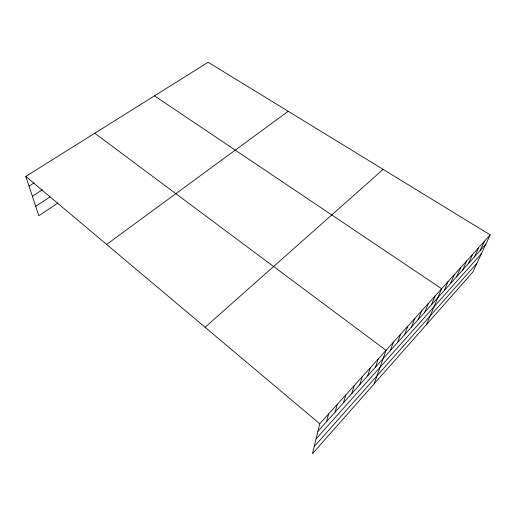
<?xml version="1.0" encoding="UTF-8"?>
<svg xmlns="http://www.w3.org/2000/svg" width="516" height="516" viewBox="0 0 516 516"><rect width="100%" height="100%" fill="white"/><g stroke="black" fill="none" stroke-linecap="round" stroke-linejoin="round"><path stroke-width="0.77" d="M490.2 234.89L319.765 423.778L312.425 453.732L472.753 272.171L490.2 234.89L208.122 62.268L25.8 176.42L38.823 215.733L58.044 202.923M326.622 421.598L328.621 413.955M335.148 412.091L337.309 404.331M343.521 402.764L345.823 394.895M351.731 393.618L354.176 385.633M359.787 384.639L362.374 376.557M367.695 375.822L370.411 367.644M375.461 367.173L378.299 358.904M374.184 383.801L386.045 350.319L94.77 133.238M390.348 350.583L393.424 342.14M397.488 342.624L400.674 334.11M404.505 334.807L407.795 326.215M411.407 327.118L414.793 318.462M418.186 319.559L421.669 310.838M424.855 312.128L428.435 303.344M431.415 304.821L435.078 295.978M426.538 324.512L441.612 288.734L154.471 95.86M444.212 290.566L448.043 281.613M450.449 283.606L454.364 274.609M456.596 276.763L460.582 267.72M462.639 270.029L466.696 260.941M468.586 263.405L472.714 254.272M474.436 256.878L478.635 247.706M480.202 250.454L484.466 241.249M314.16 446.643L476.932 263.244M316.031 439.019L481.389 253.717M317.921 431.286L485.878 244.132M205.078 327.273L383.143 169.377M106.625 244.436L288.225 111.288M35.694 206.29L50.117 196.822M32.366 196.235L42.435 189.727M29.019 186.141L34.114 182.903M25.8 176.42L319.765 423.778"/></g></svg>
